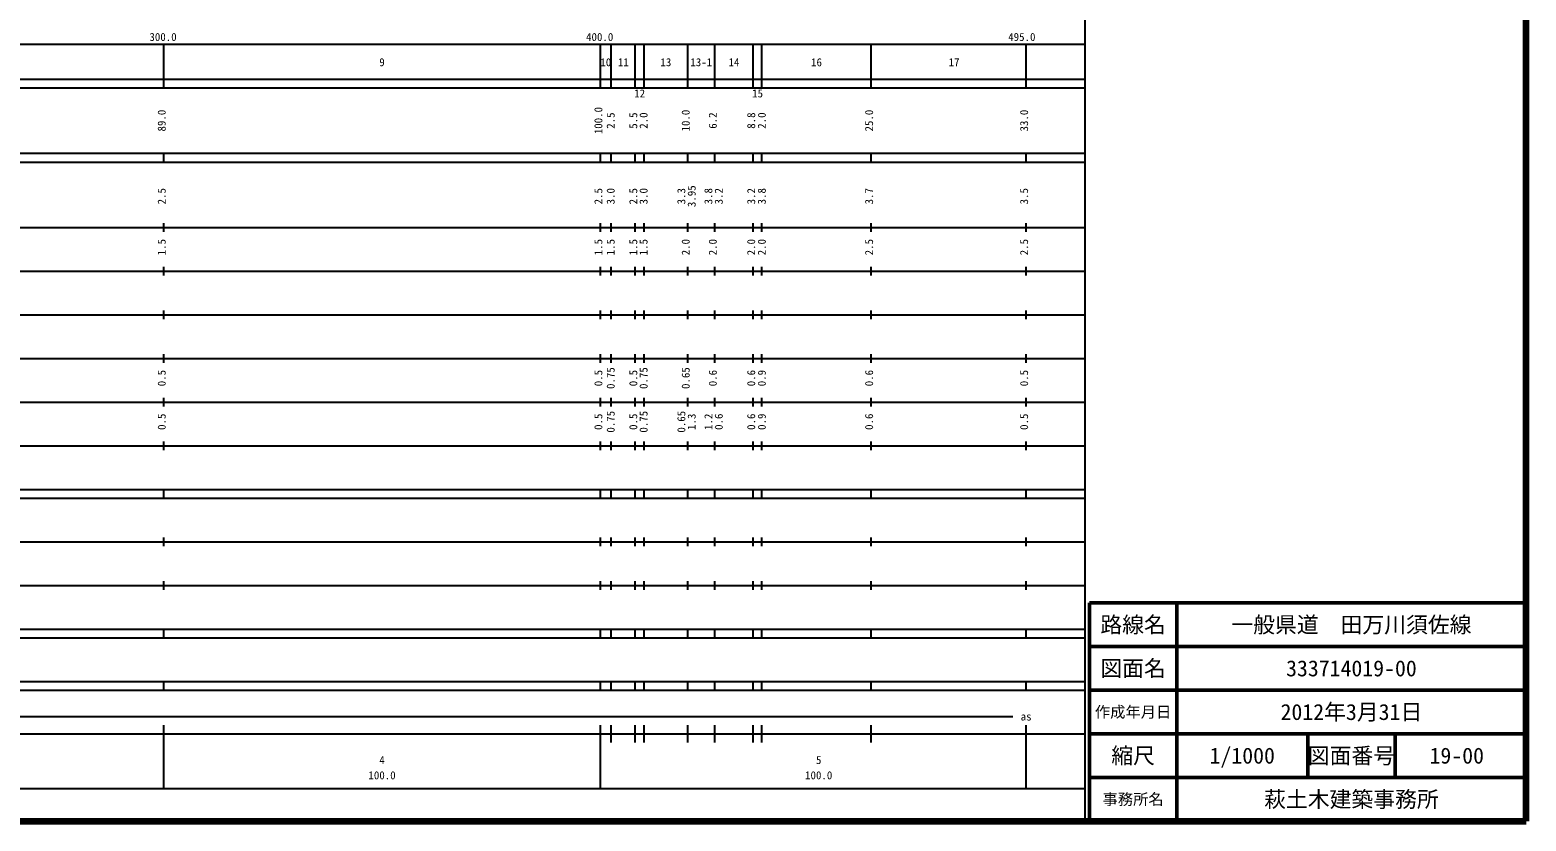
# Model space of a CAD drawing. Units: millimetres on the paper, enlarged 1000 times. Extents: x 40000 to 680000, y 20000 to 380000.
# Drawn here: x 337360 to 680000, y 20000 to 201278 of the extents above; entities that cross this region are included whole.
import ezdxf
from ezdxf.enums import TextEntityAlignment as Align

# ---------------------------------------------------------------- set-up
doc = ezdxf.new("R2010")
doc.units = ezdxf.units.MM
doc.header["$LTSCALE"] = 1000
for name, color, linetype, lineweight in [('M-TTL', 2, 'Continuous', 140), ('M-TTL-BAND', 7, 'Continuous', 25), ('M-TTL-FRAM', 2, 'Continuous', 50), ('M-TTL-LINE', 7, 'Continuous', 50)]:
    doc.layers.add(name, color=color, linetype=linetype, lineweight=lineweight)
doc.layers.add('M-TTL-TXT', color=7, linetype='Continuous')
doc.styles.add('ＭＳ ゴシック', font='')
doc.styles.get('ＭＳ ゴシック').set_extended_font_data('MS Gothic')

msp = doc.modelspace()

# ---------------------------------------------------------------- linework, layer by layer
at = {"layer": 'M-TTL'}
for p, q in [((680000, 20000), (680000, 380000)), ((40000, 20000), (680000, 20000))]:
    msp.add_line(p, q, dxfattribs=at)
at = {"layer": 'M-TTL-BAND'}
for p, q in [((579000, 20000), (579000, 370000)), ((68000, 198000), (579000, 198000)), ((368000, 188000), (368000, 198000)), ((468000, 188000), (468000, 198000)), ((470500, 188000), (470500, 198000)), ((476000, 188000), (476000, 198000)), ((478000, 188000), (478000, 198000)), ((488000, 188000), (488000, 198000)), ((494200, 188000), (494200, 198000)), ((503000, 188000), (503000, 198000)), ((505000, 188000), (505000, 198000)), ((530000, 188000), (530000, 198000)), ((565500, 188000), (565500, 198000)), ((40000, 190000), (579000, 190000)), ((40000, 188000), (579000, 188000)), ((40000, 173000), (579000, 173000)), ((368000, 171000), (368000, 173000)), ((468000, 171000), (468000, 173000)), ((470500, 171000), (470500, 173000)), ((476000, 171000), (476000, 173000)), ((478000, 171000), (478000, 173000)), ((488000, 171000), (488000, 173000)), ((494200, 171000), (494200, 173000)), ((503000, 171000), (503000, 173000)), ((505000, 171000), (505000, 173000)), ((530000, 171000), (530000, 173000)), ((565500, 171000), (565500, 173000)), ((40000, 171000), (579000, 171000)), ((40000, 156000), (579000, 156000)), ((368000, 155000), (368000, 157000)), ((468000, 155000), (468000, 157000)), ((470500, 155000), (470500, 157000)), ((476000, 155000), (476000, 157000)), ((478000, 155000), (478000, 157000)), ((488000, 155000), (488000, 157000)), ((494200, 155000), (494200, 157000)), ((503000, 155000), (503000, 157000)), ((505000, 155000), (505000, 157000)), ((530000, 155000), (530000, 157000)), ((565500, 155000), (565500, 157000)), ((46000, 146000), (579000, 146000)), ((368000, 145000), (368000, 147000)), ((468000, 145000), (468000, 147000)), ((470500, 145000), (470500, 147000)), ((476000, 145000), (476000, 147000)), ((478000, 145000), (478000, 147000)), ((488000, 145000), (488000, 147000)), ((494200, 145000), (494200, 147000)), ((503000, 145000), (503000, 147000)), ((505000, 145000), (505000, 147000)), ((530000, 145000), (530000, 147000)), ((565500, 145000), (565500, 147000)), ((52000, 136000), (579000, 136000)), ((368000, 135000), (368000, 137000)), ((468000, 135000), (468000, 137000)), ((470500, 135000), (470500, 137000)), ((476000, 135000), (476000, 137000)), ((478000, 135000), (478000, 137000)), ((488000, 135000), (488000, 137000)), ((494200, 135000), (494200, 137000)), ((503000, 135000), (503000, 137000)), ((505000, 135000), (505000, 137000)), ((530000, 135000), (530000, 137000)), ((565500, 135000), (565500, 137000)), ((368000, 125000), (368000, 127000)), ((468000, 125000), (468000, 127000)), ((470500, 125000), (470500, 127000)), ((476000, 125000), (476000, 127000)), ((478000, 125000), (478000, 127000)), ((488000, 125000), (488000, 127000)), ((494200, 125000), (494200, 127000)), ((503000, 125000), (503000, 127000)), ((505000, 125000), (505000, 127000)), ((530000, 125000), (530000, 127000)), ((565500, 125000), (565500, 127000)), ((46000, 126000), (579000, 126000)), ((368000, 115000), (368000, 117000)), ((468000, 115000), (468000, 117000)), ((470500, 115000), (470500, 117000)), ((476000, 115000), (476000, 117000)), ((478000, 115000), (478000, 117000)), ((488000, 115000), (488000, 117000)), ((494200, 115000), (494200, 117000)), ((503000, 115000), (503000, 117000)), ((505000, 115000), (505000, 117000)), ((530000, 115000), (530000, 117000)), ((565500, 115000), (565500, 117000)), ((52000, 116000), (579000, 116000)), ((368000, 105000), (368000, 107000)), ((468000, 105000), (468000, 107000)), ((470500, 105000), (470500, 107000)), ((476000, 105000), (476000, 107000)), ((478000, 105000), (478000, 107000)), ((488000, 105000), (488000, 107000)), ((494200, 105000), (494200, 107000)), ((503000, 105000), (503000, 107000)), ((505000, 105000), (505000, 107000)), ((530000, 105000), (530000, 107000)), ((565500, 105000), (565500, 107000)), ((46000, 106000), (579000, 106000)), ((40000, 96000), (579000, 96000)), ((368000, 94000), (368000, 96000)), ((468000, 94000), (468000, 96000)), ((470500, 94000), (470500, 96000)), ((476000, 94000), (476000, 96000)), ((478000, 94000), (478000, 96000)), ((488000, 94000), (488000, 96000)), ((494200, 94000), (494200, 96000)), ((503000, 94000), (503000, 96000)), ((505000, 94000), (505000, 96000)), ((530000, 94000), (530000, 96000)), ((565500, 94000), (565500, 96000)), ((40000, 94000), (579000, 94000)), ((49000, 84000), (579000, 84000)), ((368000, 83000), (368000, 85000)), ((468000, 83000), (468000, 85000)), ((470500, 83000), (470500, 85000)), ((476000, 83000), (476000, 85000)), ((478000, 83000), (478000, 85000)), ((488000, 83000), (488000, 85000)), ((494200, 83000), (494200, 85000)), ((503000, 83000), (503000, 85000)), ((505000, 83000), (505000, 85000)), ((530000, 83000), (530000, 85000)), ((565500, 83000), (565500, 85000)), ((40000, 74000), (579000, 74000)), ((368000, 73000), (368000, 75000)), ((468000, 73000), (468000, 75000)), ((470500, 73000), (470500, 75000)), ((476000, 73000), (476000, 75000)), ((478000, 73000), (478000, 75000)), ((488000, 73000), (488000, 75000)), ((494200, 73000), (494200, 75000)), ((503000, 73000), (503000, 75000)), ((505000, 73000), (505000, 75000)), ((530000, 73000), (530000, 75000)), ((565500, 73000), (565500, 75000)), ((40000, 64000), (579000, 64000)), ((40000, 62000), (579000, 62000)), ((368000, 62000), (368000, 64000)), ((468000, 62000), (468000, 64000)), ((470500, 62000), (470500, 64000)), ((476000, 62000), (476000, 64000)), ((478000, 62000), (478000, 64000)), ((488000, 62000), (488000, 64000)), ((494200, 62000), (494200, 64000)), ((503000, 62000), (503000, 64000)), ((505000, 62000), (505000, 64000)), ((530000, 62000), (530000, 64000)), ((565500, 62000), (565500, 64000)), ((40000, 52000), (579000, 52000)), ((368000, 50000), (368000, 52000)), ((468000, 50000), (468000, 52000)), ((470500, 50000), (470500, 52000)), ((476000, 50000), (476000, 52000)), ((478000, 50000), (478000, 52000)), ((488000, 50000), (488000, 52000)), ((494200, 50000), (494200, 52000)), ((503000, 50000), (503000, 52000)), ((505000, 50000), (505000, 52000)), ((530000, 50000), (530000, 52000)), ((565500, 50000), (565500, 52000)), ((40000, 50000), (579000, 50000)), ((71000, 44000), (562428, 44000)), ((368000, 27500), (368000, 42000)), ((468000, 27500), (468000, 42000)), ((470500, 38000), (470500, 42000)), ((476000, 38000), (476000, 42000)), ((478000, 38000), (478000, 42000)), ((488000, 38000), (488000, 42000)), ((494200, 38000), (494200, 42000)), ((503000, 38000), (503000, 42000)), ((505000, 38000), (505000, 42000)), ((530000, 38000), (530000, 42000)), ((565500, 27500), (565500, 42000)), ((40000, 40000), (579000, 40000)), ((68000, 27500), (579000, 27500))]:
    msp.add_line(p, q, dxfattribs=at)
at = {"layer": 'M-TTL-FRAM'}
for p, q in [((680000, 70000), (580000, 70000)), ((580000, 70000), (580000, 20000))]:
    msp.add_line(p, q, dxfattribs=at)
at = {"layer": 'M-TTL-LINE'}
for p, q in [((600000, 70000), (600000, 20000)), ((680000, 60000), (580000, 60000)), ((680000, 50000), (580000, 50000)), ((680000, 40000), (580000, 40000)), ((630000, 40000), (630000, 30000)), ((650000, 40000), (650000, 30000)), ((680000, 30000), (580000, 30000))]:
    msp.add_line(p, q, dxfattribs=at)

# ---------------------------------------------------------------- texts
at = {"layer": 'M-TTL-BAND', "style": 'ＭＳ ゴシック'}
for s, p in [('300.0', (367844, 198195)), ('400.0', (467844, 198195)), ('495.0', (564523, 198195)), ('9', (418000, 192405)), ('10', (469250, 192405)), ('11', (473250, 192405)), ('13', (483000, 192405)), ('13-1', (491100, 192405)), ('14', (498600, 192405)), ('16', (517500, 192405)), ('17', (549000, 192405)), ('12', (477000, 185263)), ('15', (504000, 185263)), ('as', (565500, 42500)), ('4', (418000, 32523)), ('5', (518000, 32523)), ('100.0', (418000, 29033)), ('100.0', (518000, 29033))]:
    msp.add_text(s, height=1833, dxfattribs=at).set_placement(p, align=Align.BOTTOM_CENTER)
for s, p in [('89.0', (369000, 180500)), ('100.0', (469000, 180500)), ('2.5', (471821, 180500)), ('5.5', (477000, 180500)), ('2.0', (479357, 180500)), ('10.0', (489000, 180500)), ('6.2', (495200, 180500)), ('8.8', (504000, 180500)), ('2.0', (506429, 180500)), ('25.0', (531000, 180500)), ('33.0', (566500, 180500)), ('2.5', (369000, 163174)), ('2.5', (469000, 163174)), ('3.0', (471821, 163174)), ('2.5', (477000, 163174)), ('3.0', (479357, 163174)), ('3.3', (488000, 163174)), ('3.95', (490370, 163174)), ('3.8', (494200, 163174)), ('3.2', (496570, 163174)), ('3.2', (504000, 163174)), ('3.8', (506429, 163174)), ('3.7', (531000, 163174)), ('3.5', (566500, 163174)), ('1.5', (369000, 151500)), ('1.5', (469000, 151500)), ('1.5', (471821, 151500)), ('1.5', (477000, 151500)), ('1.5', (479357, 151500)), ('2.0', (489000, 151500)), ('2.0', (495200, 151500)), ('2.0', (504000, 151500)), ('2.0', (506429, 151500)), ('2.5', (531000, 151500)), ('2.5', (566500, 151500)), ('0.75', (471821, 121500)), ('0.75', (479357, 121500)), ('0.65', (489000, 121500)), ('0.5', (369000, 121500)), ('0.5', (469000, 121500)), ('0.5', (477000, 121500)), ('0.6', (495200, 121500)), ('0.6', (504000, 121500)), ('0.9', (506429, 121500)), ('0.6', (531000, 121500)), ('0.5', (566500, 121500)), ('0.5', (369000, 111500)), ('0.5', (469000, 111500)), ('0.75', (471821, 111500)), ('0.5', (477000, 111500)), ('0.75', (479357, 111500)), ('0.65', (488000, 111500)), ('1.3', (490370, 111500)), ('1.2', (494200, 111500)), ('0.6', (496570, 111500)), ('0.6', (504000, 111500)), ('0.9', (506429, 111500)), ('0.6', (531000, 111500)), ('0.5', (566500, 111500))]:
    msp.add_text(s, height=1833, rotation=90, dxfattribs=at).set_placement(p, align=Align.BOTTOM_CENTER)
at = {"layer": 'M-TTL-TXT', "style": 'ＭＳ ゴシック'}
for s, height, p in [('路線名', 3666, (590000, 65000)), ('路線名', 3666, (590000, 65000)), ('一般県道\u3000田万川須佐線', 3666, (640000, 65000)), ('図面名', 3666, (590000, 55000)), ('図面名', 3666, (590000, 55000)), ('333714019-00', 3666, (640000, 55000)), ('作成年月日', 2566, (590000, 45000)), ('作成年月日', 2566, (590000, 45000)), ('2012年3月31日', 3666, (640000, 45000)), ('縮尺', 3666, (590000, 35000)), ('縮尺', 3666, (590000, 35000)), ('1/1000', 3666, (615000, 35000)), ('図面番号', 3666, (640000, 35000)), ('図面番号', 3666, (640000, 35000)), ('19-00', 3666, (664125, 35000)), ('事務所名', 2566, (590000, 25000)), ('事務所名', 2566, (590000, 25000)), ('萩土木建築事務所', 3666, (640000, 25000))]:
    msp.add_text(s, height=height, dxfattribs=at).set_placement(p, align=Align.MIDDLE_CENTER)

doc.saveas('drawing.dxf')
